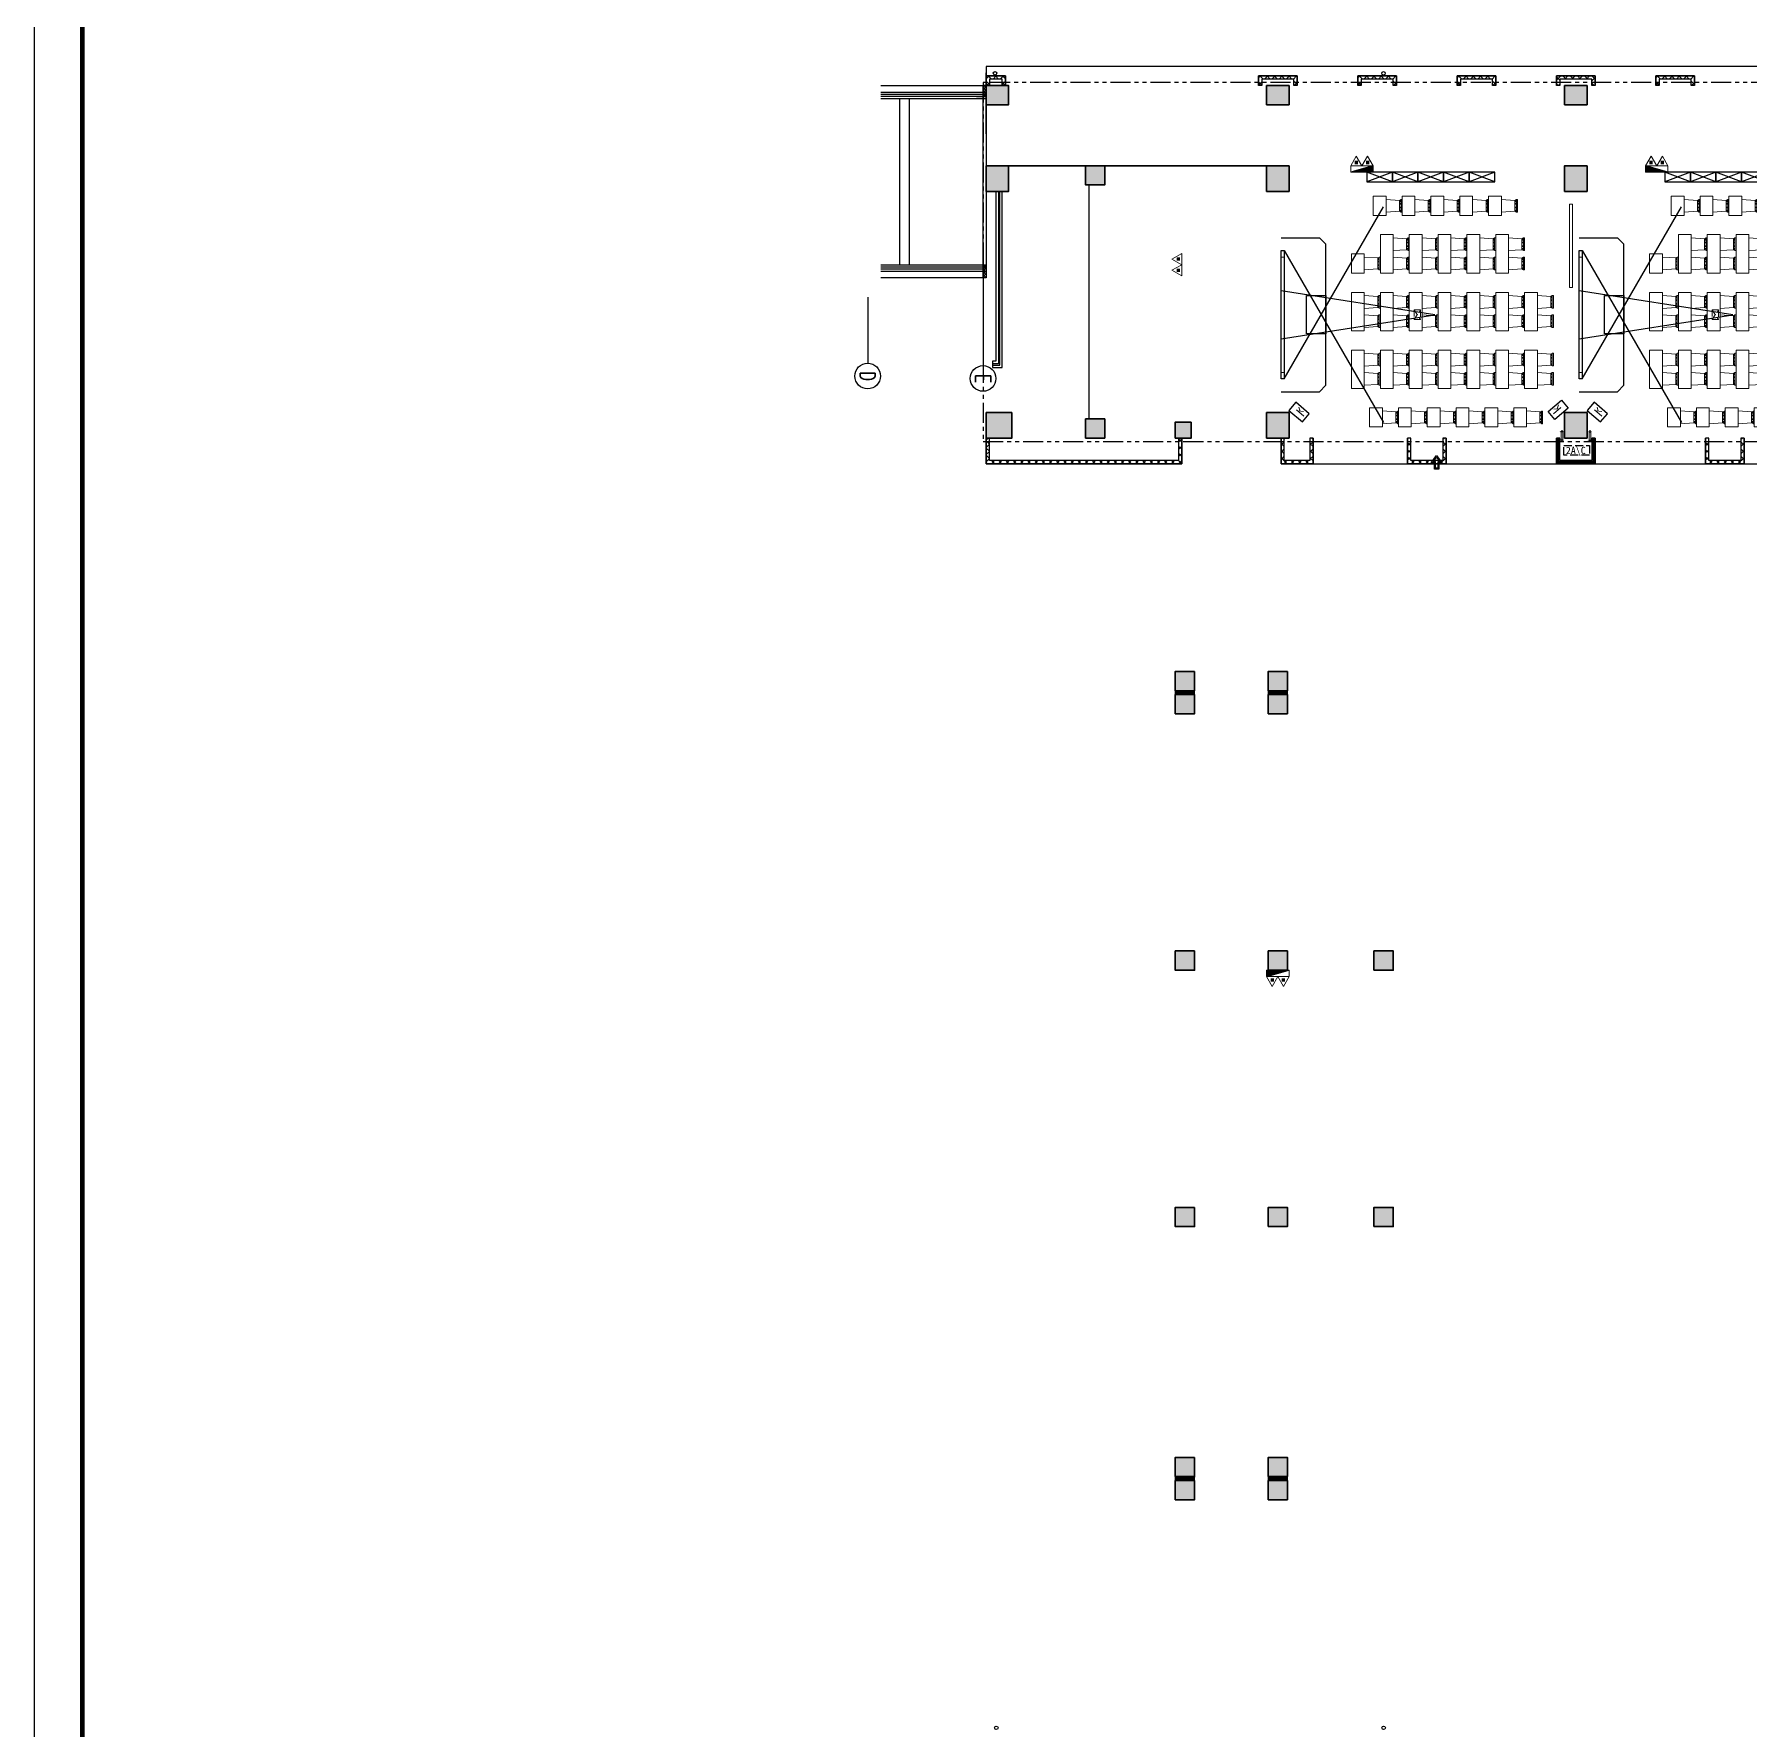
# Model space of a CAD drawing. Extents: x 196430 to 818205, y 904526 to 1974626.
# Drawn here: x 692055 to 745588, y 1670586 to 1723481 of the extents above; entities that cross this region are included whole.
import ezdxf
from ezdxf.enums import TextEntityAlignment as Align

# ---------------------------------------------------------------- set-up
doc = ezdxf.new("R2010")
doc.units = 0
doc.header["$LTSCALE"] = 1000
doc.header["$MEASUREMENT"] = 0
for name, pattern in [('arch-1#教学楼$0$DASH', [0.35, 0.25, -0.1]), ('arch-1#教学楼$0$HIDDEN2', [4.7625, 3.175, -1.5875]), ('arch-1#教学楼$0$PHANTOM2', [1.25, 0.625, -0.125, 0.125, -0.125, 0.125, -0.125])]:
    doc.linetypes.add(name, pattern=pattern)
for name, color, linetype in [('arch', 8, 'Continuous'), ('arch-1#教学楼$0$0-消防', 8, 'Continuous'), ('arch-1#教学楼$0$_0', 8, 'Continuous'), ('arch-1#教学楼$0$A-FINI', 8, 'Continuous'), ('arch-1#教学楼$0$fur', 8, 'Continuous'), ('arch-1#教学楼$0$line', 8, 'Continuous'), ('arch-1#教学楼$0$O-洞口', 8, 'Continuous'), ('arch-1#教学楼$0$S_E_STAIR', 8, 'Continuous'), ('arch-1#教学楼$0$WALL_METAL', 8, 'Continuous'), ('arch-1#教学楼$0$Z-电器', 8, 'Continuous'), ('arch-1#教学楼$0$保温', 8, 'Continuous'), ('arch-1#教学楼$0$图层4', 8, 'Continuous'), ('arch-1#教学楼$0$挡烟垂壁', 8, 'Continuous'), ('arch-1#教学楼$0$条件', 8, 'Continuous'), ('arch-1#教学楼$0$柱填充', 8, 'Continuous'), ('arch-1#教学楼$0$空调', 8, 'Continuous'), ('arch-1#教学楼$0$设备标注', 8, 'Continuous'), ('arch-1#教学楼$0$连廊', 8, 'Continuous'), ('FRAME', 7, 'Continuous')]:
    doc.layers.add(name, color=color, linetype=linetype)
for name, color, linetype, lineweight in [('arch-1#教学楼$0$AC', 8, 'arch-1#教学楼$0$HIDDEN2', 25), ('arch-1#教学楼$0$AXIS', 8, 'Continuous', 25), ('arch-1#教学楼$0$AXIS_TEXT', 8, 'Continuous', 25), ('arch-1#教学楼$0$HANDRAIL', 8, 'Continuous', 0), ('arch-1#教学楼$0$HV-fm', 8, 'Continuous', 18), ('arch-1#教学楼$0$PUB_TITLE', 8, 'Continuous', 25), ('arch-1#教学楼$0$STAIR', 8, 'Continuous', 25), ('arch-1#教学楼$0$WINDOW', 8, 'Continuous', 25), ('arch-1#教学楼$0$家具', 8, 'Continuous', 9), ('arch-1#教学楼$0$砼柱', 8, 'Continuous', 35), ('PUB_TITLE', 4, 'Continuous', 25)]:
    doc.layers.add(name, color=color, linetype=linetype, lineweight=lineweight)
doc.styles.add('arch-1#教学楼$0$_TCH_AXIS', font='COMPLEX', dxfattribs={"bigfont": 'GBCBIG'})
doc.styles.add('arch-1#教学楼$0$_TCH_DYN', font='')
doc.styles.add('arch-1#教学楼$0$COMPLEX', font='COMPLEX')
doc.styles.add('arch-1#教学楼$0$DIM_FONT', font='SIMPLEX.shx', dxfattribs={"width": 0.6})
doc.styles.add('arch-1#教学楼$0$Standard', font='gbenor.shx', dxfattribs={"bigfont": 'gbcbig.shx'})
doc.styles.get('arch-1#教学楼$0$_TCH_DYN').set_extended_font_data('SimSun')
doc.linetypes.add('arch-1#教学楼$0$XH_LINE', pattern='A,2,-0.2,["XH",arch-1#教学楼$0$Standard,S=0.15,R=0,X=-0.15,Y=-0.08],-0.15', length=2.35)
pattern_1 = [(225, (7279260.34, 1352429.265), (44.9012806, -44.9012806), []), (315, (7279260.34, 1352429.265), (44.9012806, 44.9012806), [])]

# ---------------------------------------------------------------- blocks, each defined once
blk = doc.blocks.new('arch-1#教学楼$0$kk')
for p, q in [((867740, -260999), (867665, -260999)), ((867703, -261309), (867703, -260947)), ((867740, -261257), (867665, -261257))]:
    blk.add_line(p, q)
at = {"const_width": 10}
for points in [[(867635, -260999), (867665, -260999), (867665, -261257), (867635, -261257)], [(867770, -260999), (867740, -260999), (867740, -261257), (867770, -261257)]]:
    blk.add_lwpolyline(points, dxfattribs=at)
blk = doc.blocks.new('arch-1#教学楼$0$zww1c')
at = {"layer": 'arch-1#教学楼$0$柱填充'}
h = blk.add_hatch(color=251, dxfattribs=at)
h.dxf.hatch_style = 1
h.paths.add_polyline_path([(5550663, 1144931), (5550663, 1144331), (5551263, 1144331), (5551263, 1144931)])
h.paths.add_polyline_path([(5548613, 1152911), (5548013, 1152911), (5548013, 1152311), (5548613, 1152311)])
h.paths.add_polyline_path([(5551263, 1152911), (5550663, 1152911), (5550663, 1152311), (5551263, 1152311)])
h.paths.add_polyline_path([(5554163, 1152911), (5553563, 1152911), (5553563, 1152311), (5554163, 1152311)])
h.paths.add_polyline_path([(5548613, 1161311), (5548013, 1161311), (5548013, 1160711), (5548613, 1160711)])
h.paths.add_polyline_path([(5551263, 1161311), (5550663, 1161311), (5550663, 1160711), (5551263, 1160711)])
h.paths.add_polyline_path([(5554163, 1161311), (5553563, 1161311), (5553563, 1160711), (5554163, 1160711)])
h.paths.add_polyline_path([(5542763, 1103611), (5542763, 1103011), (5543363, 1103011), (5543363, 1103611)])
h.paths.add_polyline_path([(5550663, 1103611), (5550663, 1103011), (5551263, 1103011), (5551263, 1103611)])
h.paths.add_polyline_path([(5553763, 1103611), (5553763, 1103011), (5554363, 1103011), (5554363, 1103611)])
h.paths.add_polyline_path([(5542763, 1108311), (5542763, 1107711), (5543463, 1107711), (5543463, 1108311)])
h.paths.add_polyline_path([(5550563, 1108311), (5550563, 1107711), (5551263, 1107711), (5551263, 1108311)])
h.paths.add_polyline_path([(5553763, 1108311), (5553763, 1107711), (5554363, 1107711), (5554363, 1108311)])
h.paths.add_polyline_path([(5557863, 1108311), (5557863, 1107711), (5558463, 1107711), (5558463, 1108311)])
h.paths.add_polyline_path([(5542763, 1116411), (5542763, 1115811), (5543463, 1115811), (5543463, 1116411)])
h.paths.add_polyline_path([(5550563, 1116411), (5550563, 1115811), (5551263, 1115811), (5551263, 1116411)])
h.paths.add_polyline_path([(5554363, 1116411), (5553763, 1116411), (5553763, 1115811), (5554363, 1115811)])
h.paths.add_polyline_path([(5558463, 1116411), (5557863, 1116411), (5557863, 1115811), (5558463, 1115811)])
h.paths.add_polyline_path([(5542763, 1120911), (5542763, 1120311), (5543463, 1120311), (5543463, 1120911)])
h.paths.add_polyline_path([(5550563, 1120911), (5550563, 1120311), (5551263, 1120311), (5551263, 1120911)])
h.paths.add_polyline_path([(5554363, 1120911), (5553763, 1120911), (5553763, 1120311), (5554363, 1120311)])
h.paths.add_polyline_path([(5558463, 1120911), (5557863, 1120911), (5557863, 1120311), (5558463, 1120311)])
h.paths.add_polyline_path([(5542763, 1128811), (5542763, 1128211), (5543463, 1128211), (5543463, 1128811)])
h.paths.add_polyline_path([(5550563, 1128811), (5550563, 1128211), (5551263, 1128211), (5551263, 1128811)])
h.paths.add_polyline_path([(5553763, 1128811), (5553763, 1128211), (5554363, 1128211), (5554363, 1128811)])
h.paths.add_polyline_path([(5557863, 1128811), (5557863, 1128211), (5558463, 1128211), (5558463, 1128811)])
h.paths.add_polyline_path([(5548663, 1129531), (5548063, 1129531), (5548063, 1128931), (5548663, 1128931)])
h.paths.add_polyline_path([(5555163, 1129531), (5554563, 1129531), (5554563, 1128931), (5555163, 1128931)])
h.paths.add_polyline_path([(5555163, 1134011), (5554463, 1134011), (5554463, 1133211), (5555163, 1133211)])
h.paths.add_polyline_path([(5551263, 1133911), (5550663, 1133911), (5550663, 1133211), (5551263, 1133211)])
h.paths.add_polyline_path([(5539913, 1134011), (5539213, 1134011), (5539213, 1133211), (5539913, 1133211)])
h.paths.add_polyline_path([(5543213, 1134011), (5542513, 1134011), (5542513, 1133211), (5543213, 1133211)])
h.paths.add_polyline_path([(5542513, 1144211), (5542513, 1143611), (5543213, 1143611), (5543213, 1144211)])
h.paths.add_polyline_path([(5543163, 1141711), (5542563, 1141711), (5542563, 1141011), (5543163, 1141011)])
h.paths.add_polyline_path([(5539213, 1144211), (5539213, 1143611), (5539913, 1143611), (5539913, 1144211)])
h.paths.add_polyline_path([(5539913, 1141711), (5539213, 1141711), (5539213, 1140911), (5539913, 1140911)])
h.paths.add_polyline_path([(5529913, 1144211), (5529913, 1143611), (5530613, 1143611), (5530613, 1144211)])
h.paths.add_polyline_path([(5530613, 1141711), (5529913, 1141711), (5529913, 1140911), (5530613, 1140911)])
h.paths.add_polyline_path([(5530613, 1134011), (5529913, 1134011), (5529913, 1133211), (5530613, 1133211)])
h.paths.add_polyline_path([(5551263, 1141711), (5550663, 1141711), (5550663, 1141011), (5551263, 1141011)])
h.paths.add_polyline_path([(5555163, 1141711), (5554463, 1141711), (5554463, 1140911), (5555163, 1140911)])
h.paths.add_polyline_path([(5550613, 1144211), (5550613, 1143611), (5551313, 1143611), (5551313, 1144211)])
h.paths.add_polyline_path([(5555163, 1144211), (5554563, 1144211), (5554563, 1143611), (5555163, 1143611)])
h.paths.add_polyline_path([(5520613, 1144211), (5520613, 1143611), (5521313, 1143611), (5521313, 1144211)])
h.paths.add_polyline_path([(5521313, 1141711), (5520613, 1141711), (5520613, 1140911), (5521313, 1140911)])
h.paths.add_polyline_path([(5521313, 1134011), (5520613, 1134011), (5520613, 1133211), (5521313, 1133211)])
h.paths.add_polyline_path([(5511313, 1144211), (5511313, 1143611), (5512013, 1143611), (5512013, 1144211)])
h.paths.add_polyline_path([(5512013, 1141711), (5511313, 1141711), (5511313, 1140911), (5512013, 1140911)])
h.paths.add_polyline_path([(5512013, 1134011), (5511313, 1134011), (5511313, 1133211), (5512013, 1133211)])
h.paths.add_polyline_path([(5502013, 1144211), (5502013, 1143611), (5502713, 1143611), (5502713, 1144211)])
h.paths.add_polyline_path([(5502713, 1141711), (5502013, 1141711), (5502013, 1140911), (5502713, 1140911)])
h.paths.add_polyline_path([(5502713, 1134011), (5502013, 1134011), (5502013, 1133211), (5502713, 1133211)])
h.paths.add_polyline_path([(5499664, 1133711), (5499163, 1133711), (5499163, 1133211), (5499664, 1133211)])
h.paths.add_polyline_path([(5496964, 1141711), (5496364, 1141711), (5496364, 1141111), (5496964, 1141111)])
h.paths.add_polyline_path([(5496964, 1133811), (5496364, 1133811), (5496364, 1133211), (5496964, 1133211)])
h.paths.add_polyline_path([(5493963, 1141711), (5493263, 1141711), (5493263, 1140911), (5493963, 1140911)])
h.paths.add_polyline_path([(5493263, 1144211), (5493263, 1143611), (5493963, 1143611), (5493963, 1144211)])
h.paths.add_polyline_path([(5494063, 1134011), (5493263, 1134011), (5493263, 1133211), (5494063, 1133211)])
h.paths.add_polyline_path([(5499763, 1125931), (5499163, 1125931), (5499163, 1125331), (5499763, 1125331)])
h.paths.add_polyline_path([(5502663, 1125931), (5502063, 1125931), (5502063, 1125331), (5502663, 1125331)])
h.paths.add_polyline_path([(5551263, 1173011), (5550663, 1173011), (5550663, 1172411), (5551263, 1172411)])
h.paths.add_polyline_path([(5554363, 1173011), (5553763, 1173011), (5553763, 1172411), (5554363, 1172411)])
h.paths.add_polyline_path([(5558464, 1173011), (5557864, 1173011), (5557864, 1172411), (5558464, 1172411)])
h.paths.add_polyline_path([(5543363, 1173011), (5542763, 1173011), (5542763, 1172411), (5543363, 1172411)])
h.paths.add_polyline_path([(5543363, 1179211), (5542763, 1179211), (5542763, 1178611), (5543363, 1178611)])
h.paths.add_polyline_path([(5551263, 1179211), (5550663, 1179211), (5550663, 1178611), (5551263, 1178611)])
h.paths.add_polyline_path([(5554363, 1179411), (5553763, 1179411), (5553763, 1178811), (5554363, 1178811)])
h.paths.add_polyline_path([(5558464, 1179411), (5557864, 1179411), (5557864, 1178811), (5558464, 1178811)])
h.paths.add_polyline_path([(5543363, 1185211), (5542763, 1185211), (5542763, 1184611), (5543363, 1184611)])
h.paths.add_polyline_path([(5551263, 1185411), (5550663, 1185411), (5550663, 1184811), (5551263, 1184811)])
h.paths.add_polyline_path([(5558464, 1185411), (5557864, 1185411), (5557864, 1184811), (5558464, 1184811)])
h.paths.add_polyline_path([(5543263, 1191211), (5542463, 1191211), (5542463, 1190411), (5543263, 1190411)])
h.paths.add_polyline_path([(5543263, 1199111), (5542463, 1199111), (5542463, 1198311), (5543263, 1198311)])
h.paths.add_polyline_path([(5547113, 1199111), (5546413, 1199111), (5546413, 1198311), (5547113, 1198311)])
h.paths.add_polyline_path([(5546463, 1201611), (5546463, 1201011), (5547063, 1201011), (5547063, 1201611)])
h.paths.add_polyline_path([(5542513, 1201611), (5542513, 1201011), (5543213, 1201011), (5543213, 1201611)])
h.paths.add_polyline_path([(5556663, 1199111), (5555963, 1199111), (5555963, 1198311), (5556663, 1198311)])
h.paths.add_polyline_path([(5556663, 1201611), (5555963, 1201611), (5555963, 1200811), (5556663, 1200811)])
h.paths.add_polyline_path([(5556663, 1191011), (5556063, 1191011), (5556063, 1190411), (5556663, 1190411)])
h.paths.add_polyline_path([(5558464, 1191011), (5557864, 1191011), (5557864, 1190411), (5558464, 1190411)])
h.paths.add_polyline_path([(5551263, 1191011), (5550663, 1191011), (5550663, 1190411), (5551263, 1190411)])
h.paths.add_polyline_path([(5547113, 1191211), (5546413, 1191211), (5546413, 1190411), (5547113, 1190411)])
h.paths.add_polyline_path([(5533213, 1201611), (5533213, 1201011), (5533913, 1201011), (5533913, 1201611)])
h.paths.add_polyline_path([(5533963, 1199111), (5533163, 1199111), (5533163, 1198311), (5533963, 1198311)])
h.paths.add_polyline_path([(5533963, 1191211), (5533163, 1191211), (5533163, 1190411), (5533963, 1190411)])
h.paths.add_polyline_path([(5523913, 1201611), (5523913, 1201011), (5524613, 1201011), (5524613, 1201611)])
h.paths.add_polyline_path([(5524663, 1199111), (5523863, 1199111), (5523863, 1198311), (5524663, 1198311)])
h.paths.add_polyline_path([(5524663, 1191211), (5523863, 1191211), (5523863, 1190411), (5524663, 1190411)])
h.paths.add_polyline_path([(5514613, 1201611), (5514613, 1201011), (5515313, 1201011), (5515313, 1201611)])
h.paths.add_polyline_path([(5515363, 1199111), (5514563, 1199111), (5514563, 1198311), (5515363, 1198311)])
h.paths.add_polyline_path([(5515363, 1191211), (5514563, 1191211), (5514563, 1190411), (5515363, 1190411)])
h.paths.add_polyline_path([(5505313, 1201611), (5505313, 1201011), (5506013, 1201011), (5506013, 1201611)])
h.paths.add_polyline_path([(5506063, 1199111), (5505263, 1199111), (5505263, 1198311), (5506063, 1198311)])
h.paths.add_polyline_path([(5506063, 1191211), (5505263, 1191211), (5505263, 1190411), (5506063, 1190411)])
h.paths.add_polyline_path([(5502663, 1201611), (5502063, 1201611), (5502063, 1201011), (5502663, 1201011)])
h.paths.add_polyline_path([(5502763, 1199111), (5501963, 1199111), (5501963, 1198311), (5502763, 1198311)])
h.paths.add_polyline_path([(5502763, 1191211), (5501963, 1191211), (5501963, 1190411), (5502763, 1190411)])
h.paths.add_polyline_path([(5494063, 1199111), (5493263, 1199111), (5493263, 1198311), (5494063, 1198311)])
h.paths.add_polyline_path([(5494063, 1201611), (5493263, 1201611), (5493263, 1200811), (5494063, 1200811)])
h.paths.add_polyline_path([(5554363, 1185411), (5553763, 1185411), (5553763, 1184811), (5554363, 1184811)])
h.paths.add_polyline_path([(5494063, 1191211), (5493263, 1191211), (5493263, 1190411), (5494063, 1190411)])
h.paths.add_polyline_path([(5494063, 1089911), (5493263, 1089911), (5493263, 1089111), (5494063, 1089111)])
h.paths.add_polyline_path([(5494063, 1092611), (5493263, 1092611), (5493263, 1091811), (5494063, 1091811)])
h.paths.add_polyline_path([(5499763, 1092611), (5499163, 1092611), (5499163, 1092011), (5499763, 1092011)])
h.paths.add_polyline_path([(5502663, 1092611), (5502063, 1092611), (5502063, 1092011), (5502663, 1092011)])
h.paths.add_polyline_path([(5505313, 1092611), (5505313, 1092011), (5506013, 1092011), (5506013, 1092611)])
h.paths.add_polyline_path([(5502763, 1089911), (5501963, 1089911), (5501963, 1089111), (5502763, 1089111)])
h.paths.add_polyline_path([(5506063, 1089911), (5505263, 1089911), (5505263, 1089111), (5506063, 1089111)])
h.paths.add_polyline_path([(5506063, 1082211), (5505263, 1082211), (5505263, 1081411), (5506063, 1081411)])
h.paths.add_polyline_path([(5515363, 1082211), (5514563, 1082211), (5514563, 1081411), (5515363, 1081411)])
h.paths.add_polyline_path([(5514613, 1092611), (5514613, 1092011), (5515313, 1092011), (5515313, 1092611)])
h.paths.add_polyline_path([(5515363, 1089911), (5514563, 1089911), (5514563, 1089111), (5515363, 1089111)])
h.paths.add_polyline_path([(5523913, 1092611), (5523913, 1092011), (5524613, 1092011), (5524613, 1092611)])
h.paths.add_polyline_path([(5524663, 1089911), (5523863, 1089911), (5523863, 1089111), (5524663, 1089111)])
h.paths.add_polyline_path([(5524663, 1082211), (5523863, 1082211), (5523863, 1081411), (5524663, 1081411)])
h.paths.add_polyline_path([(5533213, 1092611), (5533213, 1092011), (5533913, 1092011), (5533913, 1092611)])
h.paths.add_polyline_path([(5533963, 1089911), (5533163, 1089911), (5533163, 1089111), (5533963, 1089111)])
h.paths.add_polyline_path([(5533963, 1082211), (5533163, 1082211), (5533163, 1081411), (5533963, 1081411)])
h.paths.add_polyline_path([(5542513, 1092611), (5542513, 1092011), (5543213, 1092011), (5543213, 1092611)])
h.paths.add_polyline_path([(5543163, 1089911), (5542563, 1089911), (5542563, 1089311), (5543163, 1089311)])
h.paths.add_polyline_path([(5542963, 1082011), (5542363, 1082011), (5542363, 1081411), (5542963, 1081411)])
h.paths.add_polyline_path([(5549063, 1081911), (5548563, 1081911), (5548563, 1081411), (5549063, 1081411)])
h.paths.add_polyline_path([(5548963, 1089911), (5548363, 1089911), (5548363, 1089311), (5548963, 1089311)])
h.paths.add_polyline_path([(5549063, 1084661), (5548313, 1084661), (5548313, 1083911), (5549063, 1083911)])
h.paths.add_polyline_path([(5548963, 1092611), (5548363, 1092611), (5548363, 1092011), (5548963, 1092011)])
h.paths.add_polyline_path([(5552564, 1084411), (5552064, 1084411), (5552064, 1083911), (5552564, 1083911)])
h.paths.add_polyline_path([(5554363, 1090111), (5553763, 1090111), (5553763, 1089511), (5554363, 1089511)])
h.paths.add_polyline_path([(5554363, 1081911), (5553863, 1081911), (5553863, 1081411), (5554363, 1081411)])
h.paths.add_polyline_path([(5558463, 1090461), (5557713, 1090461), (5557713, 1089711), (5558463, 1089711)])
h.paths.add_polyline_path([(5543363, 1097111), (5542763, 1097111), (5542763, 1096511), (5543363, 1096511)])
h.paths.add_polyline_path([(5551263, 1097111), (5550663, 1097111), (5550663, 1096511), (5551263, 1096511)])
h.paths.add_polyline_path([(5554363, 1097111), (5553763, 1097111), (5553763, 1096511), (5554363, 1096511)])
h.paths.add_polyline_path([(5558463, 1097011), (5557963, 1097011), (5557963, 1096511), (5558463, 1096511)])
h.paths.add_polyline_path([(5499763, 1100691), (5499163, 1100691), (5499163, 1100091), (5499763, 1100091)])
h.paths.add_polyline_path([(5502663, 1100691), (5502063, 1100691), (5502063, 1100091), (5502663, 1100091)])
h.paths.add_polyline_path([(5543363, 1102891), (5542763, 1102891), (5542763, 1102291), (5543363, 1102291)])
h.paths.add_polyline_path([(5551263, 1102891), (5550663, 1102891), (5550663, 1102291), (5551263, 1102291)])
h.paths.add_polyline_path([(5554363, 1102891), (5553763, 1102891), (5553763, 1102291), (5554363, 1102291)])
h.paths.add_polyline_path([(5558463, 1102891), (5557963, 1102891), (5557963, 1102391), (5558463, 1102391)])
h.paths.add_polyline_path([(5494063, 1082211), (5493263, 1082211), (5493263, 1081411), (5494063, 1081411)])
h.paths.add_polyline_path([(5502763, 1082211), (5501963, 1082211), (5501963, 1081411), (5502763, 1081411)])
h.paths.add_polyline_path([(5554363, 1092611), (5553763, 1092611), (5553763, 1092011), (5554363, 1092011)])
h.paths.add_polyline_path([(5499763, 1125211), (5499163, 1125211), (5499163, 1124611), (5499763, 1124611)])
h.paths.add_polyline_path([(5505363, 1116611), (5505963, 1116611), (5505963, 1117211), (5505363, 1117211)])
h.paths.add_polyline_path([(5499763, 1117211), (5499163, 1117211), (5499163, 1116611), (5499763, 1116611)])
h.paths.add_polyline_path([(5505363, 1108611), (5505963, 1108611), (5505963, 1109211), (5505363, 1109211)])
h.paths.add_polyline_path([(5499763, 1109211), (5499163, 1109211), (5499163, 1108611), (5499763, 1108611)])
h.paths.add_polyline_path([(5499763, 1101411), (5499163, 1101411), (5499163, 1100811), (5499763, 1100811)])
h.paths.add_polyline_path([(5502063, 1116611), (5502663, 1116611), (5502663, 1117211), (5502063, 1117211)])
h.paths.add_polyline_path([(5502063, 1108611), (5502663, 1108611), (5502663, 1109211), (5502063, 1109211)])
h.paths.add_polyline_path([(5502063, 1124611), (5502663, 1124611), (5502663, 1125211), (5502063, 1125211)])
h.paths.add_polyline_path([(5502063, 1100811), (5502663, 1100811), (5502663, 1101411), (5502063, 1101411)])
h.paths.add_polyline_path([(5551263, 1169291), (5550663, 1169291), (5550663, 1168691), (5551263, 1168691)])
h.paths.add_polyline_path([(5553563, 1144931), (5553563, 1144331), (5554163, 1144331), (5554163, 1144931)])
h.paths.add_polyline_path([(5554163, 1169291), (5553563, 1169291), (5553563, 1168691), (5554163, 1168691)])
at = {"layer": 'arch-1#教学楼$0$砼柱', "lineweight": 35}
for points in [[(5493263, 1144211), (5493263, 1143611), (5493963, 1143611), (5493963, 1144211)], [(5502013, 1144211), (5502013, 1143611), (5502713, 1143611), (5502713, 1144211)], [(5511313, 1144211), (5511313, 1143611), (5512013, 1143611), (5512013, 1144211)], [(5493963, 1141711), (5493263, 1141711), (5493263, 1140911), (5493963, 1140911)], [(5496964, 1141711), (5496364, 1141711), (5496364, 1141111), (5496964, 1141111)], [(5502713, 1141711), (5502013, 1141711), (5502013, 1140911), (5502713, 1140911)], [(5512013, 1141711), (5511313, 1141711), (5511313, 1140911), (5512013, 1140911)], [(5494063, 1134011), (5493263, 1134011), (5493263, 1133211), (5494063, 1133211)], [(5502713, 1134011), (5502013, 1134011), (5502013, 1133211), (5502713, 1133211)], [(5512013, 1134011), (5511313, 1134011), (5511313, 1133211), (5512013, 1133211)], [(5496964, 1133811), (5496364, 1133811), (5496364, 1133211), (5496964, 1133211)], [(5499664, 1133711), (5499163, 1133711), (5499163, 1133211), (5499664, 1133211)], [(5499763, 1125931), (5499163, 1125931), (5499163, 1125331), (5499763, 1125331)], [(5502663, 1125931), (5502063, 1125931), (5502063, 1125331), (5502663, 1125331)], [(5499763, 1125211), (5499163, 1125211), (5499163, 1124611), (5499763, 1124611)], [(5502063, 1124611), (5502663, 1124611), (5502663, 1125211), (5502063, 1125211)], [(5499763, 1117211), (5499163, 1117211), (5499163, 1116611), (5499763, 1116611)], [(5502063, 1116611), (5502663, 1116611), (5502663, 1117211), (5502063, 1117211)], [(5505363, 1116611), (5505963, 1116611), (5505963, 1117211), (5505363, 1117211)], [(5499763, 1109211), (5499163, 1109211), (5499163, 1108611), (5499763, 1108611)], [(5502063, 1108611), (5502663, 1108611), (5502663, 1109211), (5502063, 1109211)], [(5505363, 1108611), (5505963, 1108611), (5505963, 1109211), (5505363, 1109211)], [(5499763, 1101411), (5499163, 1101411), (5499163, 1100811), (5499763, 1100811)], [(5502063, 1100811), (5502663, 1100811), (5502663, 1101411), (5502063, 1101411)], [(5499763, 1100691), (5499163, 1100691), (5499163, 1100091), (5499763, 1100091)], [(5502663, 1100691), (5502063, 1100691), (5502063, 1100091), (5502663, 1100091)]]:
    blk.add_lwpolyline(points, close=True, dxfattribs=at)
blk = doc.blocks.new('arch-1#教学楼$0$$plan$00000303')
at = {"linetype": 'Continuous'}
for p, q in [((-197, 0), (-168, 418)), ((202, 0), (-197, 0)), ((-195, 500), (-195, 466)), ((-195, 500), (200, 500)), ((-195, 467), (-168, 416)), ((200, 466), (-195, 466)), ((-170, 418), (173, 418)), ((-153, 467), (-153, 417)), ((-125, 467), (-125, 417)), ((-66, 467), (-66, 417)), ((-45, 467), (-45, 417)), ((47, 467), (47, 417)), ((71, 467), (71, 417)), ((135, 467), (135, 417)), ((159, 467), (159, 417)), ((173, 417), (199, 467)), ((202, 0), (173, 418)), ((200, 500), (200, 466))]:
    blk.add_line(p, q, dxfattribs=at)
at = {"style": 'arch-1#教学楼$0$Standard', "width": 0.8, "flags": 9}
for tag in ['XSIZE', 'YSIZE']:
    blk.add_attdef(tag, (0, 0), '', height=0.5, dxfattribs=at)
blk = doc.blocks.new('arch-1#教学楼$0$few3t3t2')
at = {"layer": 'arch-1#教学楼$0$家具'}
blk.add_lwpolyline([(2575074, 638220), (2575474, 638220), (2575474, 637020), (2575074, 637020)], close=True, dxfattribs=at)
at = {"layer": 'arch-1#教学楼$0$家具', "rotation": 270}
for p in [(2575474, 637923), (2575474, 637323)]:
    blk.add_blockref('arch-1#教学楼$0$$plan$00000303', p, dxfattribs=at)
blk = doc.blocks.new('arch-1#教学楼$0$eeg')
at = {"layer": 'arch-1#教学楼$0$fur'}
blk.add_lwpolyline([(131554, 140917), (131854, 140917), (131854, 140117), (131554, 140117)], close=True, dxfattribs=at)
blk.add_lwpolyline([(131854, 140917), (131554, 140117), (131554, 140917), (131854, 140117)], dxfattribs=at)
blk = doc.blocks.new('arch-1#教学楼$0$ptss1')
at = {"layer": 'arch-1#教学楼$0$A-FINI'}
for p, q in [((5254532, 991690), (5257632, 997053)), ((5254432, 996090), (5255632, 996090)), ((5255632, 996090), (5255832, 995890)), ((5255832, 991490), (5255832, 995890)), ((5254532, 995690), (5257632, 990327)), ((5259234, 993690), (5254432, 994438)), ((5254432, 992938), (5259234, 993690)), ((5255632, 991290), (5255832, 991490)), ((5254432, 991290), (5255632, 991290))]:
    blk.add_line(p, q, dxfattribs=at)
for points in [[(5254432, 995690), (5254532, 995690), (5254532, 991690), (5254432, 991690)], [(5255232, 994290), (5255832, 994290), (5255832, 993090), (5255232, 993090)]]:
    blk.add_lwpolyline(points, close=True, dxfattribs=at)
at = {"layer": 'arch-1#教学楼$0$HANDRAIL'}
blk.add_line((5255832, 993092), (5255832, 994292), dxfattribs=at)
at = {"layer": 'arch-1#教学楼$0$家具'}
for p, q in [((5257311, 997390), (5257711, 997390)), ((5258211, 997390), (5258611, 997390)), ((5259111, 997390), (5259511, 997390)), ((5260011, 997390), (5260411, 997390)), ((5260911, 997390), (5261311, 997390)), ((5257032, 995590), (5256632, 995590))]:
    blk.add_line(p, q, dxfattribs=at)
at = {"layer": 'arch-1#教学楼$0$家具', "linetype": 'arch-1#教学楼$0$DASH', "ltscale": 0.8}
for p, q in [((5258583, 993840), (5258583, 993540)), ((5258583, 993840), (5258783, 993840)), ((5258583, 993840), (5258783, 993540)), ((5258583, 993540), (5258783, 993840)), ((5258783, 993840), (5258783, 993540)), ((5258583, 993540), (5258783, 993540))]:
    blk.add_line(p, q, dxfattribs=at)
at = {"layer": 'arch-1#教学楼$0$家具'}
for points in [[(5257711, 997390), (5257711, 996790), (5257311, 996790), (5257311, 997390)], [(5258611, 997390), (5258611, 996790), (5258211, 996790), (5258211, 997390)], [(5259511, 997390), (5259511, 996790), (5259111, 996790), (5259111, 997390)], [(5260411, 997390), (5260411, 996790), (5260011, 996790), (5260011, 997390)], [(5261311, 997390), (5261311, 996790), (5260911, 996790), (5260911, 997390)], [(5257032, 995590), (5257032, 994990), (5256632, 994990), (5256632, 995590)], [(5257596, 990790), (5257596, 990190), (5257196, 990190), (5257196, 990790), (5257596, 990790)], [(5258496, 990790), (5258496, 990190), (5258096, 990190), (5258096, 990790), (5258496, 990790)], [(5259396, 990790), (5259396, 990190), (5258996, 990190), (5258996, 990790), (5259396, 990790)], [(5260296, 990790), (5260296, 990190), (5259896, 990190), (5259896, 990790), (5260296, 990790)], [(5261196, 990790), (5261196, 990190), (5260796, 990190), (5260796, 990790), (5261196, 990790)], [(5262096, 990790), (5262096, 990190), (5261696, 990190), (5261696, 990790), (5262096, 990790)]]:
    blk.add_lwpolyline(points, dxfattribs=at)
for points in [[(5263432, 997140), (5263532, 997140), (5263532, 994540), (5263432, 994540)], [(5254432, 995490), (5254532, 995490), (5254532, 991890), (5254432, 991890)]]:
    blk.add_lwpolyline(points, close=True, dxfattribs=at)
at = {"layer": 'arch-1#教学楼$0$家具', "extrusion": (0, 0, -1), "zscale": -1}
for name, p, rotation in [('arch-1#教学楼$0$eeg', (-5116989, 866285), 90), ('arch-1#教学楼$0$eeg', (-5117789, 866285), 90), ('arch-1#教学楼$0$eeg', (-5118589, 866285), 90), ('arch-1#教学楼$0$eeg', (-5119389, 866285), 90), ('arch-1#教学楼$0$eeg', (-5120189, 866285), 90), ('arch-1#教学楼$0$few3t3t2', (-2681558, 1629610), 180), ('arch-1#教学楼$0$few3t3t2', (-2682458, 1629610), 180), ('arch-1#教学楼$0$few3t3t2', (-2683358, 1629610), 180), ('arch-1#教学楼$0$few3t3t2', (-2684258, 1629610), 180), ('arch-1#教学楼$0$few3t3t2', (-2685158, 1629610), 180), ('arch-1#教学楼$0$few3t3t2', (-2686058, 1629610), 180), ('arch-1#教学楼$0$few3t3t2', (-2686958, 1629610), 180)]:
    blk.add_blockref(name, p, dxfattribs=dict(at, rotation=rotation))
at = {"layer": 'arch-1#教学楼$0$家具', "rotation": 270}
for p in [(5257711, 997092), (5258611, 997092), (5259511, 997092), (5260411, 997092), (5261311, 997092), (5257032, 995293), (5257596, 990492), (5258496, 990492), (5259396, 990492), (5260296, 990492), (5261196, 990492), (5262096, 990492)]:
    blk.add_blockref('arch-1#教学楼$0$$plan$00000303', p, dxfattribs=at)
at = {"layer": 'arch-1#教学楼$0$家具'}
for p in [(2682458, 357969), (2683358, 357969), (2684258, 357969), (2685158, 357969), (2686058, 357969), (2681558, 356169), (2682458, 356169), (2683358, 356169), (2684258, 356169), (2685158, 356169), (2686058, 356169), (2686958, 356169)]:
    blk.add_blockref('arch-1#教学楼$0$few3t3t2', p, dxfattribs=at)
blk = doc.blocks.new('arch-1#教学楼$0$ysg222')
at = {"layer": 'arch-1#教学楼$0$设备标注'}
for centre in [(5275347, 221621), (5287472, 221621), (5275388, 170001), (5287475, 170001)]:
    blk.add_circle(centre, 55, dxfattribs=at)
blk = doc.blocks.new('arch-1#教学楼$0$A$C41442FB6')
at = {"layer": 'arch-1#教学楼$0$Z-电器'}
blk.add_lwpolyline([(0, 550), (330, 550), (330, 0), (0, 0)], close=True, dxfattribs=at)
at = {"layer": 'arch-1#教学楼$0$Z-电器', "linetype": 'Continuous', "style": 'arch-1#教学楼$0$DIM_FONT', "width": 0.8}
blk.add_text('k', height=300, rotation=359.9455, dxfattribs=at).set_placement((123, 165))
blk = doc.blocks.new('arch-1#教学楼$0$WEQWESDA')
at = {"layer": 'arch-1#教学楼$0$HV-fm'}
h = blk.add_hatch(dxfattribs=at)
h.set_pattern_fill('ANSI31', angle=270, style=0)
h.set_pattern_definition([(315, (-693696.34586, 2541731.43045), (0.088388347648, 0.088388347648), [])])
edge = h.paths.add_edge_path()
edge.add_line((477846, 567113), (477846, 566912))
edge.add_line((477846, 566912), (478546, 566913))
edge.add_line((478546, 566913), (477846, 567113))
at = {"layer": 'arch-1#教学楼$0$HV-fm', "color": 7}
for p, q in [((477846, 567113), (477846, 566913)), ((477846, 567113), (478546, 566913)), ((478546, 567113), (477847, 567113)), ((478546, 567113), (478546, 566913))]:
    blk.add_line(p, q, dxfattribs=at)
at = {"layer": 'arch-1#教学楼$0$HV-fm', "color": 7, "linetype": 'arch-1#教学楼$0$XH_LINE', "ltscale": 1.5}
blk.add_lwpolyline([(478546, 566913), (477846, 566913)], dxfattribs=at)
blk = doc.blocks.new('arch-1#教学楼$0$37')
at = {"linetype": 'Continuous'}
for p, q in [((350, 606), (0, 0)), ((0, 0), (700, 0)), ((700, 0), (350, 606))]:
    blk.add_line(p, q, dxfattribs=at)
at = {"linetype": 'Continuous', "const_width": 210}
blk.add_lwpolyline([(455, 202), (245, 202)], dxfattribs=at)
blk = doc.blocks.new('arch-1#教学楼$0$WERWERSGFDFGFG')
at = {"layer": 'arch-1#教学楼$0$HV-fm', "color": 7, "linetype": 'arch-1#教学楼$0$XH_LINE', "ltscale": 1.5, "xscale": 0.5, "yscale": 0.5, "zscale": 0.5}
for p in [(477846, 567426), (478196, 567426)]:
    blk.add_blockref('arch-1#教学楼$0$37', p, dxfattribs=at)
blk = doc.blocks.new('arch-1#教学楼$0$xfs2')
at = {"layer": 'arch-1#教学楼$0$WINDOW', "xscale": -1}
for name, p in [('arch-1#教学楼$0$WERWERSGFDFGFG', (4942656, 111270)), ('arch-1#教学楼$0$WEQWESDA', (4942657, 111584))]:
    blk.add_blockref(name, p, dxfattribs=at)
at = {"layer": 'arch-1#教学楼$0$WINDOW'}
for name, p in [('arch-1#教学楼$0$WERWERSGFDFGFG', (3995464, 111270)), ('arch-1#教学楼$0$WEQWESDA', (3995463, 111584))]:
    blk.add_blockref(name, p, dxfattribs=at)
at = {"layer": 'arch-1#教学楼$0$WINDOW', "xscale": -1}
for name, p, rotation in [('arch-1#教学楼$0$WERWERSGFDFGFG', (5026261, 1153804), 90), ('arch-1#教学楼$0$WEQWESDA', (3983639, 1220509), 180), ('arch-1#教学楼$0$WERWERSGFDFGFG', (3983640, 1220822), 180)]:
    blk.add_blockref(name, p, dxfattribs=dict(at, rotation=rotation))
blk = doc.blocks.new('arch-1#教学楼$0$_AXISO')
blk.add_circle((0, 0), 0.5)
at = {"layer": 'arch-1#教学楼$0$AXIS_TEXT', "style": 'arch-1#教学楼$0$COMPLEX', "width": 1.041667}
blk.add_attdef('A', text='', height=0.56, dxfattribs=at).set_placement((-0.25, -0.28), (0.25, -0.28), align=Align.FIT)
blk = doc.blocks.new('arch-1#教学楼$0$2AC')
at = {"layer": 'arch-1#教学楼$0$AC', "linetype": 'arch-1#教学楼$0$DASH'}
blk.add_lwpolyline([(5312920, 688661), (5313720, 688661), (5313720, 688361), (5312920, 688361)], close=True, dxfattribs=at)
at = {"layer": 'arch-1#教学楼$0$AC', "style": 'arch-1#教学楼$0$_TCH_DYN'}
blk.add_text('2A\\C', height=227.8, dxfattribs=at).set_placement((5312983, 688395))
blk = doc.blocks.new('arch-1#教学楼$0$平面标识')
at = {"layer": 'arch-1#教学楼$0$0-消防', "ltscale": 3}
blk.add_lwpolyline([(0, 422), (-168, 199), (-68, 199), (-68, 0), (68, 0), (68, 199), (168, 199), (0, 422)], dxfattribs=at)
blk.add_lwpolyline([(0, 372), (-108, 229), (-38, 229), (-38, 30), (38, 30), (38, 229), (108, 229)], close=True, dxfattribs=at)
blk = doc.blocks.new('arch-1#教学楼$0$xfjy')
at = {"layer": 'arch-1#教学楼$0$0-消防', "xscale": -1, "rotation": 359.9999999999931}
blk.add_blockref('arch-1#教学楼$0$平面标识', (5289129, 924248), dxfattribs=at)
blk = doc.blocks.new('arch-1#教学楼')
at = {"layer": 'arch-1#教学楼$0$S_E_STAIR'}
h = blk.add_hatch(dxfattribs=at)
h.set_pattern_fill('ANSI37', color=256, scale=40, angle=-180)
h.set_pattern_definition(pattern_1)
h.paths.add_polyline_path([(5275075, 760673), (5274975, 760673), (5274975, 760373), (5275075, 760373)])
h = blk.add_hatch(dxfattribs=at)
h.set_pattern_fill('ANSI37', color=256, scale=40, angle=-180)
h.set_pattern_definition(pattern_1)
h.paths.add_polyline_path([(5275075, 754673), (5274975, 754673), (5274975, 755073), (5275075, 755073)])
at = {"layer": 'arch-1#教学楼$0$图层4'}
h = blk.add_hatch(dxfattribs=at)
h.set_pattern_fill('ANSI37', color=256, scale=20)
h.set_pattern_definition([(45, (-1436325.5, -982143.237), (-22.4506403, 22.4506403), []), (135, (-1436325.5, -982143.237), (-22.4506403, -22.4506403), [])])
h.paths.add_polyline_path([(5280975, 741793), (5280975, 741693), (5280975, 741673), (5281575, 741673), (5281575, 741793)])
h = blk.add_hatch(dxfattribs=at)
h.set_pattern_fill('ANSI37', color=256, scale=20)
h.set_pattern_definition([(45, (-1433425.5, -982143.237), (-22.4506403, 22.4506403), []), (135, (-1433425.5, -982143.237), (-22.4506403, -22.4506403), [])])
h.paths.add_polyline_path([(5283875, 741793), (5283875, 741693), (5283875, 741673), (5284475, 741673), (5284475, 741793)])
h = blk.add_hatch(dxfattribs=at)
h.set_pattern_fill('ANSI37', color=256, scale=20)
h.set_pattern_definition([(45, (-1436325.5, -1006663.237), (-22.4506403, 22.4506403), []), (135, (-1436325.5, -1006663.237), (-22.4506403, -22.4506403), [])])
h.paths.add_polyline_path([(5280975, 717273), (5280975, 717173), (5280975, 717153), (5281575, 717153), (5281575, 717273)])
h = blk.add_hatch(dxfattribs=at)
h.set_pattern_fill('ANSI37', color=256, scale=20)
h.set_pattern_definition([(45, (-1433425.5, -1006663.237), (-22.4506403, 22.4506403), []), (135, (-1433425.5, -1006663.237), (-22.4506403, -22.4506403), [])])
h.paths.add_polyline_path([(5283875, 717273), (5283875, 717173), (5283875, 717153), (5284475, 717153), (5284475, 717273)])
at = {"layer": 'arch-1#教学楼$0$条件'}
h = blk.add_hatch(dxfattribs=at)
h.set_pattern_fill('ANSI37', color=256, scale=100)
h.set_pattern_definition([(45, (-1426800.5, -823398.04), (-112.2532015, 112.2532015), []), (135, (-1426800.5, -823398.04), (-112.2532015, -112.2532015), [])])
h.paths.add_polyline_path([(5275175, 760673), (5275075, 760673), (5275075, 760973), (5275675, 760973), (5275675, 760673), (5275575, 760673), (5275575, 760873), (5275175, 760873)])
h = blk.add_hatch(dxfattribs=at)
h.set_pattern_fill('ANSI37', color=256, scale=100)
h.set_pattern_definition([(45, (-1417650.5, -845398.04), (-112.2532015, 112.2532015), []), (135, (-1417650.5, -845398.04), (-112.2532015, -112.2532015), [])])
h.paths.add_polyline_path([(5283675, 760673), (5283575, 760673), (5283575, 760973), (5284775, 760973), (5284775, 760673), (5284675, 760673), (5284675, 760873), (5283675, 760873)])
h = blk.add_hatch(dxfattribs=at)
h.set_pattern_fill('ANSI37', color=256, scale=100)
h.set_pattern_definition([(45, (-1414550.5, -845398.04), (-112.2532015, 112.2532015), []), (135, (-1414550.5, -845398.04), (-112.2532015, -112.2532015), [])])
h.paths.add_polyline_path([(5286775, 760673), (5286675, 760673), (5286675, 760973), (5287875, 760973), (5287875, 760673), (5287775, 760673), (5287775, 760873), (5286775, 760873)])
h = blk.add_hatch(dxfattribs=at)
h.set_pattern_fill('ANSI37', color=256, scale=100)
h.set_pattern_definition([(45, (-1411450.5, -845398.04), (-112.2532015, 112.2532015), []), (135, (-1411450.5, -845398.04), (-112.2532015, -112.2532015), [])])
h.paths.add_polyline_path([(5289875, 760673), (5289775, 760673), (5289775, 760973), (5290975, 760973), (5290975, 760673), (5290875, 760673), (5290875, 760873), (5289875, 760873)])
h = blk.add_hatch(dxfattribs=at)
h.set_pattern_fill('ANSI37', color=256, scale=100)
h.set_pattern_definition([(45, (-1408350.5, -845464.71), (-112.2532015, 112.2532015), []), (135, (-1408350.5, -845464.71), (-112.2532015, -112.2532015), [])])
h.paths.add_polyline_path([(5292975, 760673), (5292875, 760673), (5292875, 760973), (5294075, 760973), (5294075, 760673), (5293975, 760673), (5293975, 760873), (5292975, 760873)])
h = blk.add_hatch(dxfattribs=at)
h.set_pattern_fill('ANSI37', color=256, scale=100)
h.set_pattern_definition([(45, (-1405250.5, -845398.04), (-112.2532015, 112.2532015), []), (135, (-1405250.5, -845398.04), (-112.2532015, -112.2532015), [])])
h.paths.add_polyline_path([(5296075, 760673), (5295975, 760673), (5295975, 760973), (5297175, 760973), (5297175, 760673), (5297075, 760673), (5297075, 760873), (5296075, 760873)])
h = blk.add_hatch(dxfattribs=at)
h.set_pattern_fill('ANSI37', color=256, scale=100)
h.set_pattern_definition([(45, (-1426100.5, -834198.04), (-112.2532015, 112.2532015), []), (135, (-1426100.5, -834198.04), (-112.2532015, -112.2532015), [])])
h.paths.add_polyline_path([(5275175, 749673), (5275075, 749673), (5275075, 748873), (5281175, 748873), (5281175, 749673), (5281075, 749673), (5281075, 748973), (5275175, 748973)])
h = blk.add_hatch(dxfattribs=at)
h.set_pattern_fill('ANSI37', color=256, scale=100)
h.set_pattern_definition([(45, (-1417650.5, -834198.04), (-112.2532015, 112.2532015), []), (135, (-1417650.5, -834198.04), (-112.2532015, -112.2532015), [])])
h.paths.add_polyline_path([(5284375, 749673), (5284275, 749673), (5284275, 748873), (5285275, 748873), (5285275, 749673), (5285175, 749673), (5285175, 748973), (5284375, 748973)])
h = blk.add_hatch(dxfattribs=at)
h.set_pattern_fill('ANSI37', color=256, scale=100)
h.set_pattern_definition([(45, (-1413000.5, -834198.04), (-112.2532015, 112.2532015), []), (135, (-1413000.5, -834198.04), (-112.2532015, -112.2532015), [])])
h.paths.add_polyline_path([(5288325, 749673), (5288225, 749673), (5288225, 748873), (5289425, 748873), (5289425, 749673), (5289325, 749673), (5289325, 748973), (5288325, 748973)])
h = blk.add_hatch(dxfattribs=at)
h.set_pattern_fill('ANSI37', color=256, scale=100)
h.set_pattern_definition([(45, (-1403700.5, -834198.04), (-112.2532015, 112.2532015), []), (135, (-1403700.5, -834198.04), (-112.2532015, -112.2532015), [])])
h.paths.add_polyline_path([(5297625, 749673), (5297525, 749673), (5297525, 748873), (5298725, 748873), (5298725, 749673), (5298625, 749673), (5298625, 748973), (5297625, 748973)])
for points in [[(5275675, 760673), (5275675, 760973), (5275075, 760973), (5275075, 760673)], [(5275575, 760673), (5275575, 760873), (5275175, 760873), (5275175, 760673)], [(5284775, 760673), (5284775, 760973), (5283575, 760973), (5283575, 760673)], [(5284675, 760673), (5284675, 760873), (5283675, 760873), (5283675, 760673)], [(5287875, 760673), (5287875, 760973), (5286675, 760973), (5286675, 760673)], [(5290975, 760673), (5290975, 760973), (5289775, 760973), (5289775, 760673)], [(5294075, 760673), (5294075, 760973), (5292875, 760973), (5292875, 760673)], [(5293975, 760673), (5293975, 760873), (5292975, 760873), (5292975, 760673)], [(5297175, 760673), (5297175, 760973), (5295975, 760973), (5295975, 760673)], [(5281175, 749673), (5281175, 748873), (5275075, 748873), (5275075, 749673)], [(5281075, 749673), (5281075, 748973), (5275175, 748973), (5275175, 749673)], [(5285275, 749673), (5285275, 748873), (5284275, 748873), (5284275, 749673)], [(5285175, 749673), (5285175, 748973), (5284375, 748973), (5284375, 749673)], [(5289425, 749673), (5289425, 748873), (5288225, 748873), (5288225, 749673)], [(5289325, 749673), (5289325, 748973), (5288325, 748973), (5288325, 749673)], [(5294075, 749673), (5294075, 748873), (5292875, 748873), (5292875, 749673)], [(5293975, 749673), (5293975, 748973), (5292975, 748973), (5292975, 749673)], [(5298725, 749673), (5298725, 748873), (5297525, 748873), (5297525, 749673)], [(5298625, 749673), (5298625, 748973), (5297625, 748973), (5297625, 749673)], [(5280975, 741793), (5280975, 741693), (5280975, 741673), (5281575, 741673), (5281575, 741793), (5280975, 741793)], [(5283875, 741793), (5283875, 741693), (5283875, 741673), (5284475, 741673), (5284475, 741793), (5283875, 741793)], [(5280975, 717273), (5280975, 717173), (5280975, 717153), (5281575, 717153), (5281575, 717273), (5280975, 717273)], [(5283875, 717273), (5283875, 717173), (5283875, 717153), (5284475, 717153), (5284475, 717273), (5283875, 717273)]]:
    blk.add_lwpolyline(points)
at = {"layer": 'arch-1#教学楼$0$_0'}
for points in [[(5278275, 757573), (5278275, 750273)], [(5275575, 757373), (5275375, 757373), (5275375, 752073), (5275275, 752073), (5275275, 751873), (5275575, 751873), (5275575, 757373)]]:
    blk.add_lwpolyline(points, dxfattribs=at)
at = {"layer": 'arch-1#教学楼$0$A-FINI'}
for points in [[(5332475, 761273), (5275075, 761273), (5275075, 760773)], [(5275175, 760673), (5275075, 760673), (5275075, 760973), (5275675, 760973), (5275675, 760673), (5275575, 760673), (5275575, 760873), (5275175, 760873), (5275175, 760673)], [(5283675, 760673), (5283575, 760673), (5283575, 760973), (5284775, 760973), (5284775, 760673), (5284675, 760673), (5284675, 760873), (5283675, 760873), (5283675, 760673)], [(5286775, 760673), (5286675, 760673), (5286675, 760973), (5287875, 760973), (5287875, 760673), (5287775, 760673), (5287775, 760873), (5286775, 760873), (5286775, 760673)], [(5289875, 760673), (5289775, 760673), (5289775, 760973), (5290975, 760973), (5290975, 760673), (5290875, 760673), (5290875, 760873), (5289875, 760873), (5289875, 760673)], [(5296075, 760673), (5295975, 760673), (5295975, 760973), (5297175, 760973), (5297175, 760673), (5297075, 760673), (5297075, 760873), (5296075, 760873), (5296075, 760673)], [(5275175, 749673), (5275075, 749673), (5275075, 748873), (5281175, 748873), (5281175, 749673), (5281075, 749673), (5281075, 748973), (5275175, 748973), (5275175, 749673)], [(5284375, 749673), (5284275, 749673), (5284275, 748873), (5285275, 748873), (5285275, 749673), (5285175, 749673), (5285175, 748973), (5284375, 748973), (5284375, 749673)], [(5292975, 749673), (5292875, 749673), (5292875, 748873), (5294075, 748873), (5294075, 749673), (5293975, 749673), (5293975, 748973), (5292975, 748973), (5292975, 749673)], [(5284275, 748873), (5329775, 748873)]]:
    blk.add_lwpolyline(points, dxfattribs=at)
at = {"layer": 'arch-1#教学楼$0$AXIS'}
for p, q in [((5274975, 755433), (5274975, 751935)), ((5271375, 754073), (5271375, 752011))]:
    blk.add_line(p, q, dxfattribs=at)
at = {"layer": 'arch-1#教学楼$0$line'}
blk.add_lwpolyline([(5275075, 760673), (5275075, 754673), (5274975, 754673), (5274975, 760673)], close=True, dxfattribs=at)
at = {"layer": 'arch-1#教学楼$0$PUB_TITLE'}
blk.add_lwpolyline([(5245367, 656718), (5371517, 656718), (5371517, 835068), (5245367, 835068)], close=True, dxfattribs=at)
at = {"layer": 'arch-1#教学楼$0$S_E_STAIR'}
for points in [[(5275075, 760673), (5274975, 760673), (5274975, 760373), (5275075, 760373)], [(5275075, 754673), (5274975, 754673), (5274975, 755073), (5275075, 755073)]]:
    blk.add_lwpolyline(points, close=True, dxfattribs=at)
at = {"layer": 'arch-1#教学楼$0$STAIR'}
for p, q in [((5275075, 759173), (5275075, 761073)), ((5272375, 755073), (5272375, 760273)), ((5272675, 755073), (5272675, 760273))]:
    blk.add_line(p, q, dxfattribs=at)
for points in [[(5271790, 760403), (5275075, 760403)], [(5271790, 760343), (5275075, 760343)], [(5275075, 760273), (5274775, 760273)], [(5275075, 755003), (5271790, 755003)], [(5275075, 754943), (5271790, 754943)]]:
    blk.add_lwpolyline(points, dxfattribs=at)
at = {"layer": 'arch-1#教学楼$0$WALL_METAL'}
for points in [[(5292975, 760673), (5292875, 760673), (5292875, 760973), (5294075, 760973), (5294075, 760673), (5293975, 760673), (5293975, 760873), (5292975, 760873), (5292975, 760673)], [(5288325, 749673), (5288225, 749673), (5288225, 748873), (5289425, 748873), (5289425, 749673), (5289325, 749673), (5289325, 748973), (5288325, 748973), (5288325, 749673)], [(5297625, 749673), (5297525, 749673), (5297525, 748873), (5298725, 748873), (5298725, 749673), (5298625, 749673), (5298625, 748973), (5297625, 748973), (5297625, 749673)]]:
    blk.add_lwpolyline(points, dxfattribs=at)
at = {"layer": 'arch-1#教学楼$0$WINDOW', "ltscale": 100}
for points in [[(5275495, 757373), (5275455, 757373), (5275455, 751993), (5275275, 751993), (5275275, 751953), (5275495, 751953)], [(5292940, 749673), (5292910, 749673), (5292910, 748908), (5294040, 748908), (5294040, 749673), (5294010, 749673), (5294010, 748938), (5292940, 748938)]]:
    blk.add_lwpolyline(points, close=True, dxfattribs=at)
at = {"layer": 'arch-1#教学楼$0$保温', "linetype": 'arch-1#教学楼$0$PHANTOM2'}
blk.add_lwpolyline([(5337075, 760773), (5274975, 760773), (5274975, 749573), (5329775, 749573)], dxfattribs=at)
at = {"layer": 'arch-1#教学楼$0$挡烟垂壁', "linetype": 'arch-1#教学楼$0$DASH', "const_width": 50}
blk.add_lwpolyline([(5284075, 758173), (5275275, 758173)], dxfattribs=at)
at = {"layer": 'arch-1#教学楼$0$连廊'}
for points in [[(5271790, 760673), (5275075, 760673)], [(5271790, 760473), (5275075, 760473)], [(5271790, 760273), (5275075, 760273)], [(5275075, 755073), (5271790, 755073)], [(5275075, 754873), (5271790, 754873)], [(5275075, 754673), (5271790, 754673)]]:
    blk.add_lwpolyline(points, dxfattribs=at)
at = {"layer": 'arch-1#教学楼$0$连廊', "color": 6}
blk.add_lwpolyline([(5271790, 760673), (5275075, 760673), (5275075, 754673), (5271790, 754673)], dxfattribs=at)
for name, p in [('arch-1#教学楼$0$zww1c', (-218189, -383538)), ('arch-1#教学楼$0$ptss1', (29842, -240167)), ('arch-1#教学楼$0$ptss1', (39142, -240167))]:
    blk.add_blockref(name, p)
at = {"layer": 'arch-1#教学楼$0$_0'}
for name, p in [('arch-1#教学楼$0$ysg222', (0, 539437)), ('arch-1#教学楼$0$xfs2', (822339, 79477)), ('arch-1#教学楼$0$xfjy', (0, -175541)), ('arch-1#教学楼$0$2AC', (-19820, 60781))]:
    blk.add_blockref(name, p, dxfattribs=at)
at = {"layer": 'arch-1#教学楼$0$AXIS'}
ref = blk.add_blockref('arch-1#教学楼$0$_AXISO', (5271375, 751611), dxfattribs=dict(at, xscale=800, yscale=800, zscale=800, rotation=270))
ref.add_attrib('A', 'D', dxfattribs={"layer": 'arch-1#教学楼$0$AXIS_TEXT', "height": 470, "rotation": 270, "style": 'arch-1#教学楼$0$_TCH_AXIS', "width": 0.8}).set_placement((5271140, 751764), (5271140, 751459), align=Align.FIT)
ref = blk.add_blockref('arch-1#教学楼$0$_AXISO', (5274975, 751535), dxfattribs=dict(at, xscale=800, yscale=800, zscale=800, rotation=270))
ref.add_attrib('A', 'E', dxfattribs={"layer": 'arch-1#教学楼$0$AXIS_TEXT', "height": 478, "rotation": 270, "style": 'arch-1#教学楼$0$_TCH_AXIS', "width": 0.8}).set_placement((5274736, 751681), (5274736, 751389), align=Align.FIT)
at = {"layer": 'arch-1#教学楼$0$O-洞口', "lineweight": -3, "xscale": -1, "rotation": 180.0000868481231}
blk.add_blockref('arch-1#教学楼$0$kk', (4425335, 488615), dxfattribs=at)
at = {"layer": 'arch-1#教学楼$0$O-洞口', "lineweight": -3, "rotation": 179.9999131518769}
blk.add_blockref('arch-1#教学楼$0$kk', (6161615, 488615), dxfattribs=at)
at = {"layer": 'arch-1#教学楼$0$空调', "xscale": -1, "rotation": 229.5771269215247}
for p in [(5284521, 750540), (5293830, 750540)]:
    blk.add_blockref('arch-1#教学楼$0$A$C41442FB6', p, dxfattribs=at)
at = {"layer": 'arch-1#教学楼$0$空调', "rotation": 130.4228730784753}
blk.add_blockref('arch-1#教学楼$0$A$C41442FB6', (5293240, 750608), dxfattribs=at)
blk = doc.blocks.new('A0')
at = {"layer": 'PUB_TITLE', "color": 0}
blk.add_lwpolyline([(432928, 416554), (559078, 416554), (559078, 594904), (432928, 594904)], close=True, dxfattribs=at)
at = {"layer": 'PUB_TITLE', "color": 0, "const_width": 150}
blk.add_lwpolyline([(434428, 418054), (557578, 418054), (557578, 591154), (434428, 591154)], close=True, dxfattribs=at)

msp = doc.modelspace()

# ---------------------------------------------------------------- block references
at = {"layer": 'arch'}
msp.add_blockref('arch-1#教学楼', (-4553312, 961208), dxfattribs=at)
at = {"layer": 'FRAME'}
msp.add_blockref('A0', (259127, 1201372), dxfattribs=at)

doc.saveas('drawing.dxf')
